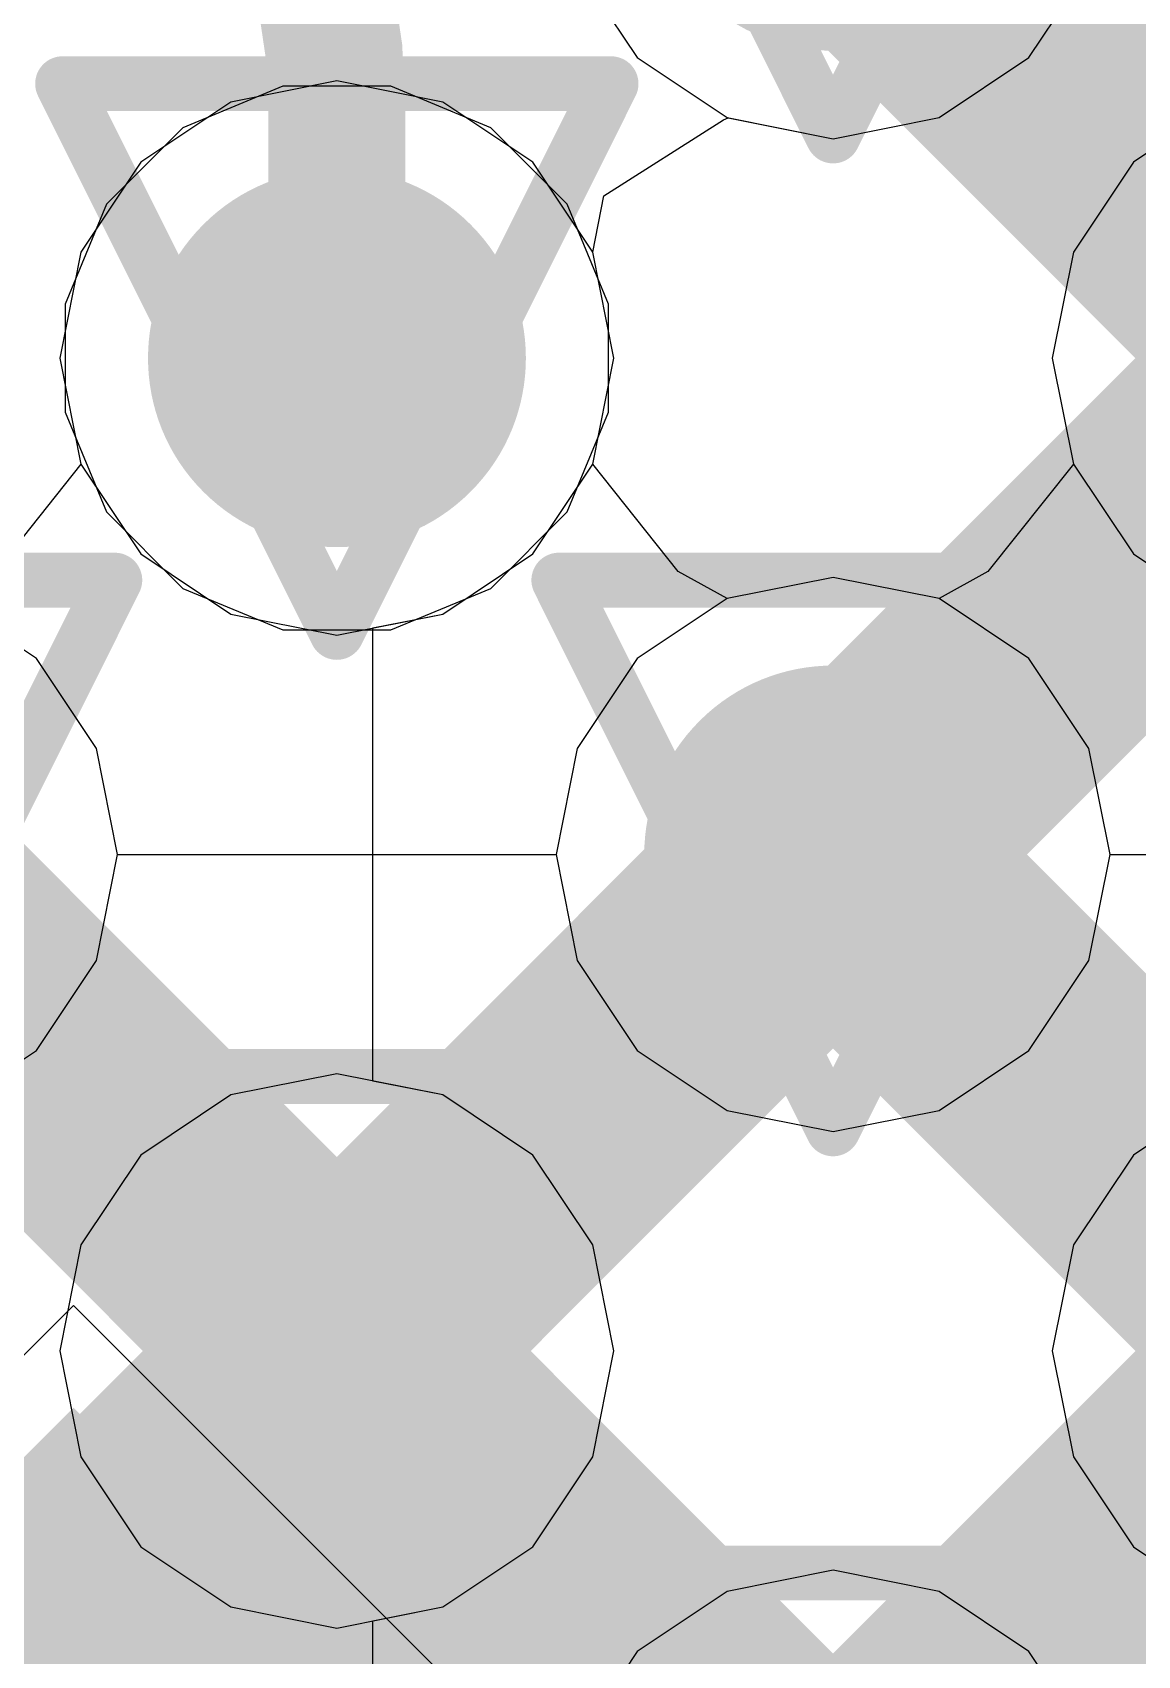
# Model space of a CAD drawing. Header units: inches. Extents: x -6 to 283, y -12 to 154.
# Drawn here: x 53.207 to 54.23, y 12.131 to 13.633 of the extents above; entities that cross this region are included whole.
import ezdxf

# ---------------------------------------------------------------- set-up
doc = ezdxf.new("R2010")
doc.units = ezdxf.units.IN
for name, color, linetype in [('Bottom Layer', 5, 'Continuous'), ('Bottom Overlay', 54, 'Continuous'), ('Bottom Paste', 16, 'Continuous'), ('Bottom Solder', 6, 'Continuous'), ('Drill Drawing', 1, 'Continuous'), ('GND-1', 16, 'Continuous'), ('GND-2', 90, 'Continuous'), ('GND-3', 216, 'Continuous'), ('GND-4', 54, 'Continuous'), ('PWR-1', 156, 'Continuous'), ('PWR-2', 130, 'Continuous'), ('Signal L1', 76, 'Continuous'), ('Signal L2', 6, 'Continuous'), ('Top Layer', 1, 'Continuous'), ('Top Paste', 8, 'Continuous'), ('Top Solder', 216, 'Continuous'), ('Via Holes', 16, 'Continuous')]:
    doc.layers.add(name, color=color, linetype=linetype)

# ---------------------------------------------------------------- blocks, each defined once
blk = doc.blocks.new('BGA_565_15_5_14_4__57')
at = {"layer": 'Top Layer'}
h = blk.add_hatch(color=1, dxfattribs=at)
edge = h.paths.add_edge_path()
edge.add_arc((-2.9250005, -3.5749992), 0.12499848, 0, 360)
h = blk.add_hatch(color=1, dxfattribs=at)
edge = h.paths.add_edge_path()
edge.add_arc((-2.27499926, -3.5749992), 0.12499848, 0, 360)
h = blk.add_hatch(color=1, dxfattribs=at)
edge = h.paths.add_edge_path()
edge.add_arc((-2.9250005, -4.22500044), 0.12499848, 0, 360)
at = {"layer": 'Top Paste'}
h = blk.add_hatch(color=8, dxfattribs=at)
edge = h.paths.add_edge_path()
edge.add_arc((-2.9250005, -3.5749992), 0.12499848, 0, 360)
h = blk.add_hatch(color=8, dxfattribs=at)
edge = h.paths.add_edge_path()
edge.add_arc((-2.27499926, -3.5749992), 0.12499848, 0, 360)
h = blk.add_hatch(color=8, dxfattribs=at)
edge = h.paths.add_edge_path()
edge.add_arc((-2.9250005, -4.22500044), 0.12499848, 0, 360)
at = {"layer": 'Top Solder'}
h = blk.add_hatch(color=216, dxfattribs=at)
edge = h.paths.add_edge_path()
edge.add_arc((-2.9250005, -3.5749992), 0.17499838, 0, 360)
h = blk.add_hatch(color=216, dxfattribs=at)
edge = h.paths.add_edge_path()
edge.add_arc((-2.27499926, -3.5749992), 0.17499838, 0, 360)
h = blk.add_hatch(color=216, dxfattribs=at)
edge = h.paths.add_edge_path()
edge.add_arc((-3.5749992, -4.22500044), 0.17499838, 0, 360)
h = blk.add_hatch(color=216, dxfattribs=at)
edge = h.paths.add_edge_path()
edge.add_arc((-2.9250005, -4.22500044), 0.17499838, 0, 360)
blk = doc.blocks.new('C___0402_B_392')
at = {"layer": 'Bottom Layer'}
blk.add_hatch(color=5, dxfattribs=at).paths.add_polyline_path([(0.6985, 0.3175), (0.6985, -0.3175), (0.2413, -0.3175), (0.2412999999999999, 0.3175)])
at = {"layer": 'Bottom Paste'}
blk.add_hatch(color=16, dxfattribs=at).paths.add_polyline_path([(0.6985, 0.3175), (0.6985, -0.3175), (0.2413, -0.3175), (0.2412999999999999, 0.3175)])
at = {"layer": 'Bottom Solder'}
blk.add_hatch(color=6, dxfattribs=at).paths.add_polyline_path([(0.7584998799999999, 0.37749988), (0.7584998799999999, -0.37749988), (0.18130012, -0.37749988), (0.18130012, 0.37749988)])
at = {"layer": 'Bottom Overlay'}
blk.add_lwpolyline([(0.2794, 0.4064, 0.127, 0.127, 0), (0.7874, 0.4064, 0.127, 0.127, 0)], format="xyseb", dxfattribs=at)
blk.add_lwpolyline([(0.24765, 0.4064, 0.0635, 0.0635, 1), (0.31115, 0.4064, 0.0635, 0.0635, 1)], format="xyseb", close=True, dxfattribs=at)

msp = doc.modelspace()

# ---------------------------------------------------------------- hatches: boundary and pattern name
at = {"layer": 'Bottom Layer'}
h = msp.add_hatch(color=5, dxfattribs=at)
edge = h.paths.add_edge_path()
edge.add_arc((53.48857221999999, 13.33180214), 0.1499997, 0, 360)
h = msp.add_hatch(color=5, dxfattribs=at)
edge = h.paths.add_edge_path()
edge.add_arc((53.94819029999999, 12.87218406), 0.1499997, 0, 360)
h = msp.add_hatch(color=5, dxfattribs=at)
edge = h.paths.add_edge_path()
edge.add_arc((53.48856968, 12.41256344), 0.1499997, 0, 360)
at = {"layer": 'GND-1'}
h = msp.add_hatch(color=16, dxfattribs=at)
edge = h.paths.add_edge_path()
edge.add_arc((53.48857221999999, 13.33180214), 0.1499997, 0, 360)
h = msp.add_hatch(color=16, dxfattribs=at)
edge = h.paths.add_edge_path()
edge.add_arc((53.94819029999999, 12.87218406), 0.1499997, 0, 360)
h = msp.add_hatch(color=16, dxfattribs=at)
edge = h.paths.add_edge_path()
edge.add_arc((53.48856968, 12.41256344), 0.1499997, 0, 360)
at = {"layer": 'GND-2'}
h = msp.add_hatch(color=90, dxfattribs=at)
edge = h.paths.add_edge_path()
edge.add_arc((53.48857221999999, 13.33180214), 0.1499997, 0, 360)
h = msp.add_hatch(color=90, dxfattribs=at)
edge = h.paths.add_edge_path()
edge.add_arc((53.94819029999999, 12.87218406), 0.1499997, 0, 360)
h = msp.add_hatch(color=90, dxfattribs=at)
edge = h.paths.add_edge_path()
edge.add_arc((53.48856968, 12.41256344), 0.1499997, 0, 360)
at = {"layer": 'GND-3'}
h = msp.add_hatch(color=216, dxfattribs=at)
edge = h.paths.add_edge_path()
edge.add_arc((53.48857221999999, 13.33180214), 0.1499997, 0, 360)
h = msp.add_hatch(color=216, dxfattribs=at)
edge = h.paths.add_edge_path()
edge.add_arc((53.94819029999999, 12.87218406), 0.1499997, 0, 360)
h = msp.add_hatch(color=216, dxfattribs=at)
edge = h.paths.add_edge_path()
edge.add_arc((53.48856968, 12.41256344), 0.1499997, 0, 360)
at = {"layer": 'GND-4'}
h = msp.add_hatch(color=54, dxfattribs=at)
edge = h.paths.add_edge_path()
edge.add_arc((53.48857221999999, 13.33180214), 0.1499997, 0, 360)
h = msp.add_hatch(color=54, dxfattribs=at)
edge = h.paths.add_edge_path()
edge.add_arc((53.94819029999999, 12.87218406), 0.1499997, 0, 360)
h = msp.add_hatch(color=54, dxfattribs=at)
edge = h.paths.add_edge_path()
edge.add_arc((53.48856968, 12.41256344), 0.1499997, 0, 360)
at = {"layer": 'PWR-1'}
h = msp.add_hatch(color=156, dxfattribs=at)
edge = h.paths.add_edge_path()
edge.add_arc((53.48857221999999, 13.33180214), 0.1499997, 0, 360)
h = msp.add_hatch(color=156, dxfattribs=at)
edge = h.paths.add_edge_path()
edge.add_arc((53.94819029999999, 12.87218406), 0.1499997, 0, 360)
h = msp.add_hatch(color=156, dxfattribs=at)
edge = h.paths.add_edge_path()
edge.add_arc((53.48856968, 12.41256344), 0.1499997, 0, 360)
at = {"layer": 'PWR-2'}
h = msp.add_hatch(color=130, dxfattribs=at)
edge = h.paths.add_edge_path()
edge.add_arc((53.48857221999999, 13.33180214), 0.1499997, 0, 360)
h = msp.add_hatch(color=130, dxfattribs=at)
edge = h.paths.add_edge_path()
edge.add_arc((53.94819029999999, 12.87218406), 0.1499997, 0, 360)
h = msp.add_hatch(color=130, dxfattribs=at)
edge = h.paths.add_edge_path()
edge.add_arc((53.48856968, 12.41256344), 0.1499997, 0, 360)
at = {"layer": 'Signal L1'}
h = msp.add_hatch(color=76, dxfattribs=at)
edge = h.paths.add_edge_path()
edge.add_arc((53.48857221999999, 13.33180214), 0.1499997, 0, 360)
h = msp.add_hatch(color=76, dxfattribs=at)
edge = h.paths.add_edge_path()
edge.add_arc((53.94819029999999, 12.87218406), 0.1499997, 0, 360)
h = msp.add_hatch(color=76, dxfattribs=at)
edge = h.paths.add_edge_path()
edge.add_arc((53.48856968, 12.41256344), 0.1499997, 0, 360)
at = {"layer": 'Signal L2'}
h = msp.add_hatch(color=6, dxfattribs=at)
edge = h.paths.add_edge_path()
edge.add_arc((53.48857221999999, 13.33180214), 0.1499997, 0, 360)
h = msp.add_hatch(color=6, dxfattribs=at)
edge = h.paths.add_edge_path()
edge.add_arc((53.94819029999999, 12.87218406), 0.1499997, 0, 360)
h = msp.add_hatch(color=6, dxfattribs=at)
edge = h.paths.add_edge_path()
edge.add_arc((53.48856968, 12.41256344), 0.1499997, 0, 360)
at = {"layer": 'Top Layer'}
h = msp.add_hatch(color=1, dxfattribs=at)
edge = h.paths.add_edge_path()
edge.add_arc((53.48857221999999, 13.33180214), 0.1499997, 0, 360)
h = msp.add_hatch(color=1, dxfattribs=at)
edge = h.paths.add_edge_path()
edge.add_arc((53.94819029999999, 12.87218406), 0.1499997, 0, 360)
h = msp.add_hatch(color=1, dxfattribs=at)
edge = h.paths.add_edge_path()
edge.add_arc((53.48856968, 12.41256344), 0.1499997, 0, 360)
at = {"layer": 'Via Holes'}
h = msp.add_hatch(color=7, dxfattribs=at)
edge = h.paths.add_edge_path()
edge.add_arc((53.48857221999999, 13.33180214), 0.07499858, 0, 360)
h = msp.add_hatch(color=7, dxfattribs=at)
edge = h.paths.add_edge_path()
edge.add_arc((53.94819029999999, 12.87218406), 0.07499858, 0, 360)
h = msp.add_hatch(color=7, dxfattribs=at)
edge = h.paths.add_edge_path()
edge.add_arc((53.48856968, 12.41256344), 0.07499858, 0, 360)

# ---------------------------------------------------------------- linework, layer by layer
at = {"layer": 'Bottom Layer'}
for p, q in [((53.4385266, 13.58340184), (53.34605282, 13.54509864)), ((53.53861784, 13.58340184), (53.4385266, 13.58340184)), ((53.63109162, 13.54509864), (53.53861784, 13.58340184)), ((53.34605282, 13.54509864), (53.27527572, 13.47432154)), ((53.70186872, 13.47432154), (53.63109162, 13.54509864)), ((53.27527572, 13.47432154), (53.23697252, 13.38184776)), ((53.74017191999999, 13.38184776), (53.70186872, 13.47432154)), ((53.23697252, 13.38184776), (53.23697252, 13.28175652)), ((53.74017191999999, 13.28175652), (53.74017191999999, 13.38184776)), ((53.23697252, 13.28175652), (53.27527572, 13.18928274)), ((53.70186872, 13.18928274), (53.74017191999999, 13.28175652)), ((53.27527572, 13.18928274), (53.34605282, 13.11850564)), ((53.63109162, 13.11850564), (53.70186872, 13.18928274)), ((53.34605282, 13.11850564), (53.4385266, 13.08020244)), ((53.53861784, 13.08020244), (53.63109162, 13.11850564)), ((53.4385266, 13.08020244), (53.53861784, 13.08020244)), ((53.24475253999999, 12.45475284), (52.61613302, 11.82613332)), ((53.74764714, 11.95185824), (53.24475253999999, 12.45475284))]:
    msp.add_line(p, q, dxfattribs=at)
at = {"layer": 'Drill Drawing'}
for points in [[(53.69419283999999, 14.04542276, 0.0508, 0.0508, 0), (53.94819284, 13.53742276, 0.0508, 0.0508, 0)], [(53.94819284, 13.53742276, 0.0508, 0.0508, 0), (54.20219284, 14.04542276, 0.0508, 0.0508, 0)], [(53.23457221999999, 13.58580214, 0.0508, 0.0508, 0), (53.74257221999999, 13.58580214, 0.0508, 0.0508, 0)], [(53.23457221999999, 13.58580214, 0.0508, 0.0508, 0), (53.48857221999999, 13.07780214, 0.0508, 0.0508, 0)], [(53.48857221999999, 13.07780214, 0.0508, 0.0508, 0), (53.74257221999999, 13.58580214, 0.0508, 0.0508, 0)], [(54.15381091999999, 13.58580468, 0.0508, 0.0508, 0), (54.66181091999999, 13.58580468, 0.0508, 0.0508, 0)], [(54.15381091999999, 13.58580468, 0.0508, 0.0508, 0), (54.40781092, 13.07780468, 0.0508, 0.0508, 0)], [(52.7749516, 13.12618152, 0.0508, 0.0508, 0), (53.2829516, 13.12618152, 0.0508, 0.0508, 0)], [(53.02895159999999, 12.61818152, 0.0508, 0.0508, 0), (53.2829516, 13.12618152, 0.0508, 0.0508, 0)], [(53.6941903, 13.12618406, 0.0508, 0.0508, 0), (54.2021903, 13.12618406, 0.0508, 0.0508, 0)], [(53.6941903, 13.12618406, 0.0508, 0.0508, 0), (53.94819029999999, 12.61818406, 0.0508, 0.0508, 0)], [(53.94819029999999, 12.61818406, 0.0508, 0.0508, 0), (54.2021903, 13.12618406, 0.0508, 0.0508, 0)], [(53.23456967999999, 12.66656344, 0.0508, 0.0508, 0), (53.74256968, 12.66656344, 0.0508, 0.0508, 0)], [(53.23456967999999, 12.66656344, 0.0508, 0.0508, 0), (53.48856968, 12.15856344, 0.0508, 0.0508, 0)], [(53.48856968, 12.15856344, 0.0508, 0.0508, 0), (53.74256968, 12.66656344, 0.0508, 0.0508, 0)], [(54.15381091999999, 12.66656344, 0.0508, 0.0508, 0), (54.66181091999999, 12.66656344, 0.0508, 0.0508, 0)], [(54.15381091999999, 12.66656344, 0.0508, 0.0508, 0), (54.40781092, 12.15856344, 0.0508, 0.0508, 0)], [(53.69419283999999, 12.20694282, 0.0508, 0.0508, 0), (54.20219284, 12.20694282, 0.0508, 0.0508, 0)], [(53.69419283999999, 12.20694282, 0.0508, 0.0508, 0), (53.94819284, 11.69894282, 0.0508, 0.0508, 0)], [(53.94819284, 11.69894282, 0.0508, 0.0508, 0), (54.20219284, 12.20694282, 0.0508, 0.0508, 0)]]:
    msp.add_lwpolyline(points, format="xyseb", dxfattribs=at)
for points in [[(53.22187222, 13.58580214, 0.0254, 0.0254, 1), (53.24727222, 13.58580214, 0.0254, 0.0254, 1)], [(53.22187222, 13.58580214, 0.0254, 0.0254, 1), (53.24727222, 13.58580214, 0.0254, 0.0254, 1)], [(53.72987222, 13.58580214, 0.0254, 0.0254, 1), (53.75527221999999, 13.58580214, 0.0254, 0.0254, 1)], [(53.72987222, 13.58580214, 0.0254, 0.0254, 1), (53.75527221999999, 13.58580214, 0.0254, 0.0254, 1)], [(54.14111092, 13.58580468, 0.0254, 0.0254, 1), (54.16651091999999, 13.58580468, 0.0254, 0.0254, 1)], [(54.14111092, 13.58580468, 0.0254, 0.0254, 1), (54.16651091999999, 13.58580468, 0.0254, 0.0254, 1)], [(53.93549283999999, 13.53742276, 0.0254, 0.0254, 1), (53.96089283999999, 13.53742276, 0.0254, 0.0254, 1)], [(53.93549283999999, 13.53742276, 0.0254, 0.0254, 1), (53.96089283999999, 13.53742276, 0.0254, 0.0254, 1)], [(53.27025159999999, 13.12618152, 0.0254, 0.0254, 1), (53.29565159999999, 13.12618152, 0.0254, 0.0254, 1)], [(53.27025159999999, 13.12618152, 0.0254, 0.0254, 1), (53.29565159999999, 13.12618152, 0.0254, 0.0254, 1)], [(53.68149029999999, 13.12618406, 0.0254, 0.0254, 1), (53.70689029999999, 13.12618406, 0.0254, 0.0254, 1)], [(53.68149029999999, 13.12618406, 0.0254, 0.0254, 1), (53.70689029999999, 13.12618406, 0.0254, 0.0254, 1)], [(54.1894903, 13.12618406, 0.0254, 0.0254, 1), (54.21489029999999, 13.12618406, 0.0254, 0.0254, 1)], [(54.1894903, 13.12618406, 0.0254, 0.0254, 1), (54.21489029999999, 13.12618406, 0.0254, 0.0254, 1)], [(53.47587221999999, 13.07780214, 0.0254, 0.0254, 1), (53.50127222, 13.07780214, 0.0254, 0.0254, 1)], [(53.47587221999999, 13.07780214, 0.0254, 0.0254, 1), (53.50127222, 13.07780214, 0.0254, 0.0254, 1)], [(53.22186967999999, 12.66656344, 0.0254, 0.0254, 1), (53.24726968, 12.66656344, 0.0254, 0.0254, 1)], [(53.22186967999999, 12.66656344, 0.0254, 0.0254, 1), (53.24726968, 12.66656344, 0.0254, 0.0254, 1)], [(53.72986967999999, 12.66656344, 0.0254, 0.0254, 1), (53.75526968, 12.66656344, 0.0254, 0.0254, 1)], [(53.72986967999999, 12.66656344, 0.0254, 0.0254, 1), (53.75526968, 12.66656344, 0.0254, 0.0254, 1)], [(54.14111092, 12.66656344, 0.0254, 0.0254, 1), (54.16651091999999, 12.66656344, 0.0254, 0.0254, 1)], [(54.14111092, 12.66656344, 0.0254, 0.0254, 1), (54.16651091999999, 12.66656344, 0.0254, 0.0254, 1)], [(53.9354903, 12.61818406, 0.0254, 0.0254, 1), (53.9608903, 12.61818406, 0.0254, 0.0254, 1)], [(53.9354903, 12.61818406, 0.0254, 0.0254, 1), (53.9608903, 12.61818406, 0.0254, 0.0254, 1)], [(53.68149283999999, 12.20694282, 0.0254, 0.0254, 1), (53.70689284, 12.20694282, 0.0254, 0.0254, 1)], [(53.68149283999999, 12.20694282, 0.0254, 0.0254, 1), (53.70689284, 12.20694282, 0.0254, 0.0254, 1)], [(54.18949283999999, 12.20694282, 0.0254, 0.0254, 1), (54.21489284, 12.20694282, 0.0254, 0.0254, 1)], [(54.18949283999999, 12.20694282, 0.0254, 0.0254, 1), (54.21489284, 12.20694282, 0.0254, 0.0254, 1)], [(53.47586968, 12.15856344, 0.0254, 0.0254, 1), (53.50126967999999, 12.15856344, 0.0254, 0.0254, 1)], [(53.47586968, 12.15856344, 0.0254, 0.0254, 1), (53.50126967999999, 12.15856344, 0.0254, 0.0254, 1)]]:
    msp.add_lwpolyline(points, format="xyseb", close=True, dxfattribs=at)
at = {"layer": 'GND-1'}
for p, q in [((53.4385266, 13.58340184), (53.34605282, 13.54509864)), ((53.53861784, 13.58340184), (53.4385266, 13.58340184)), ((53.63109162, 13.54509864), (53.53861784, 13.58340184)), ((53.34605282, 13.54509864), (53.27527572, 13.47432154)), ((53.70186872, 13.47432154), (53.63109162, 13.54509864)), ((53.27527572, 13.47432154), (53.23697252, 13.38184776)), ((53.74017191999999, 13.38184776), (53.70186872, 13.47432154)), ((53.23697252, 13.38184776), (53.23697252, 13.28175652)), ((53.74017191999999, 13.28175652), (53.74017191999999, 13.38184776)), ((53.23697252, 13.28175652), (53.27527572, 13.18928274)), ((53.70186872, 13.18928274), (53.74017191999999, 13.28175652)), ((53.27527572, 13.18928274), (53.34605282, 13.11850564)), ((53.63109162, 13.11850564), (53.70186872, 13.18928274)), ((53.34605282, 13.11850564), (53.4385266, 13.08020244)), ((53.53861784, 13.08020244), (53.63109162, 13.11850564)), ((53.4385266, 13.08020244), (53.53861784, 13.08020244))]:
    msp.add_line(p, q, dxfattribs=at)
at = {"layer": 'GND-2'}
for p, q in [((53.4385266, 13.58340184), (53.34605282, 13.54509864)), ((53.53861784, 13.58340184), (53.4385266, 13.58340184)), ((53.63109162, 13.54509864), (53.53861784, 13.58340184)), ((53.34605282, 13.54509864), (53.27527572, 13.47432154)), ((53.70186872, 13.47432154), (53.63109162, 13.54509864)), ((53.27527572, 13.47432154), (53.23697252, 13.38184776)), ((53.74017191999999, 13.38184776), (53.70186872, 13.47432154)), ((53.23697252, 13.38184776), (53.23697252, 13.28175652)), ((53.74017191999999, 13.28175652), (53.74017191999999, 13.38184776)), ((53.23697252, 13.28175652), (53.27527572, 13.18928274)), ((53.70186872, 13.18928274), (53.74017191999999, 13.28175652)), ((53.27527572, 13.18928274), (53.34605282, 13.11850564)), ((53.63109162, 13.11850564), (53.70186872, 13.18928274)), ((53.34605282, 13.11850564), (53.4385266, 13.08020244)), ((53.53861784, 13.08020244), (53.63109162, 13.11850564)), ((53.4385266, 13.08020244), (53.53861784, 13.08020244))]:
    msp.add_line(p, q, dxfattribs=at)
at = {"layer": 'GND-3'}
for p, q in [((53.4385266, 13.58340184), (53.34605282, 13.54509864)), ((53.53861784, 13.58340184), (53.4385266, 13.58340184)), ((53.63109162, 13.54509864), (53.53861784, 13.58340184)), ((53.34605282, 13.54509864), (53.27527572, 13.47432154)), ((53.70186872, 13.47432154), (53.63109162, 13.54509864)), ((53.27527572, 13.47432154), (53.23697252, 13.38184776)), ((53.74017191999999, 13.38184776), (53.70186872, 13.47432154)), ((53.23697252, 13.38184776), (53.23697252, 13.28175652)), ((53.74017191999999, 13.28175652), (53.74017191999999, 13.38184776)), ((53.23697252, 13.28175652), (53.27527572, 13.18928274)), ((53.70186872, 13.18928274), (53.74017191999999, 13.28175652)), ((53.27527572, 13.18928274), (53.34605282, 13.11850564)), ((53.63109162, 13.11850564), (53.70186872, 13.18928274)), ((53.34605282, 13.11850564), (53.4385266, 13.08020244)), ((53.53861784, 13.08020244), (53.63109162, 13.11850564)), ((53.4385266, 13.08020244), (53.53861784, 13.08020244))]:
    msp.add_line(p, q, dxfattribs=at)
at = {"layer": 'GND-4'}
for p, q in [((53.4385266, 13.58340184), (53.34605282, 13.54509864)), ((53.53861784, 13.58340184), (53.4385266, 13.58340184)), ((53.63109162, 13.54509864), (53.53861784, 13.58340184)), ((53.34605282, 13.54509864), (53.27527572, 13.47432154)), ((53.70186872, 13.47432154), (53.63109162, 13.54509864)), ((53.27527572, 13.47432154), (53.23697252, 13.38184776)), ((53.74017191999999, 13.38184776), (53.70186872, 13.47432154)), ((53.23697252, 13.38184776), (53.23697252, 13.28175652)), ((53.74017191999999, 13.28175652), (53.74017191999999, 13.38184776)), ((53.23697252, 13.28175652), (53.27527572, 13.18928274)), ((53.70186872, 13.18928274), (53.74017191999999, 13.28175652)), ((53.27527572, 13.18928274), (53.34605282, 13.11850564)), ((53.63109162, 13.11850564), (53.70186872, 13.18928274)), ((53.34605282, 13.11850564), (53.4385266, 13.08020244)), ((53.53861784, 13.08020244), (53.63109162, 13.11850564)), ((53.4385266, 13.08020244), (53.53861784, 13.08020244))]:
    msp.add_line(p, q, dxfattribs=at)
at = {"layer": 'PWR-1'}
for p, q in [((53.71119052, 13.6932543), (53.76679873999999, 13.61002866)), ((54.12958694, 13.61002866), (54.18519516, 13.6932543)), ((53.76679873999999, 13.61002866), (53.85002437999999, 13.55442044)), ((54.0463613, 13.55442044), (54.12958694, 13.61002866)), ((53.48857221999999, 13.58833198), (53.39040376, 13.56880446)), ((53.58674068, 13.56880446), (53.48857221999999, 13.58833198)), ((53.39040376, 13.56880446), (53.30717812, 13.51319624)), ((53.66996631999999, 13.51319624), (53.58674068, 13.56880446)), ((54.30964246, 13.568807), (54.22641682, 13.51319878)), ((53.85002437999999, 13.55442044), (53.94819284, 13.53489292)), ((53.94819284, 13.53489292), (54.0463613, 13.55442044)), ((53.30717812, 13.51319624), (53.2515699, 13.4299706)), ((53.72557454, 13.4299706), (53.66996631999999, 13.51319624)), ((54.22641682, 13.51319878), (54.1708086, 13.42997314)), ((53.2515699, 13.4299706), (53.23204238, 13.33180214)), ((53.74510205999999, 13.33180214), (53.72557454, 13.4299706)), ((54.1708086, 13.42997314), (54.15128107999999, 13.33180468)), ((53.23204238, 13.33180214), (53.2515699, 13.23363622)), ((53.72557454, 13.23363622), (53.74510205999999, 13.33180214)), ((54.15128107999999, 13.33180468), (54.1708086, 13.23363876)), ((53.2515699, 13.23363622), (53.17240572, 13.13428412)), ((53.80474125999999, 13.13428666), (53.72557454, 13.23363622)), ((54.1708086, 13.23363876), (54.09164442, 13.13428666)), ((53.85002437999999, 13.10918638), (53.80474125999999, 13.13428666)), ((54.09164442, 13.13428666), (54.04635622, 13.10918638)), ((53.94819029999999, 13.1287139), (53.85002437999999, 13.10918638)), ((54.04635622, 13.10918638), (53.94819029999999, 13.1287139)), ((53.26595392, 12.77401306), (53.28548144, 12.87218152)), ((53.28548144, 12.87218152), (53.69166046, 12.87218152)), ((53.69166046, 12.87218152), (53.71118798, 12.7740156)), ((54.18519262, 12.7740156), (54.20472014, 12.87218152)), ((54.20472014, 12.87218152), (54.6109017, 12.87218152)), ((53.21034569999999, 12.69078742), (53.26595392, 12.77401306)), ((53.71118798, 12.7740156), (53.76679619999999, 12.69078996)), ((54.12958439999999, 12.69078996), (54.18519262, 12.7740156)), ((53.12712006, 12.6351792), (53.21034569999999, 12.69078742)), ((53.76679619999999, 12.69078996), (53.85002184, 12.63518174)), ((54.04635875999999, 12.63518174), (54.12958439999999, 12.69078996)), ((53.48856968, 12.66909328), (53.39040121999999, 12.64956576)), ((53.58673814, 12.64956576), (53.48856968, 12.66909328)), ((53.39040121999999, 12.64956576), (53.30717557999999, 12.59395754)), ((53.66996378, 12.59395754), (53.58673814, 12.64956576)), ((54.30964246, 12.64956576), (54.22641682, 12.59395754)), ((53.85002184, 12.63518174), (53.94819029999999, 12.61565422)), ((53.94819029999999, 12.61565422), (54.04635875999999, 12.63518174)), ((53.30717557999999, 12.59395754), (53.25156736, 12.5107319)), ((53.725572, 12.5107319), (53.66996378, 12.59395754)), ((54.22641682, 12.59395754), (54.1708086, 12.5107319)), ((53.25156736, 12.5107319), (53.23203984, 12.41256344)), ((53.74509952, 12.41256344), (53.725572, 12.5107319)), ((54.1708086, 12.5107319), (54.15128107999999, 12.41256344)), ((53.23203984, 12.41256344), (53.25156736, 12.31439498)), ((53.725572, 12.31439498), (53.74509952, 12.41256344)), ((54.15128107999999, 12.41256344), (54.1708086, 12.31439498)), ((53.25156736, 12.31439498), (53.30717557999999, 12.23116934)), ((53.66996378, 12.23116934), (53.725572, 12.31439498)), ((54.1708086, 12.31439498), (54.22641682, 12.23116934)), ((53.30717557999999, 12.23116934), (53.39040121999999, 12.17556112)), ((53.58673814, 12.17556112), (53.66996378, 12.23116934)), ((54.22641682, 12.23116934), (54.30964246, 12.17556112)), ((53.94819284, 12.20947266), (53.85002437999999, 12.18994514)), ((54.0463613, 12.18994514), (53.94819284, 12.20947266)), ((53.85002437999999, 12.18994514), (53.76679873999999, 12.13433692)), ((54.12958694, 12.13433692), (54.0463613, 12.18994514)), ((53.39040121999999, 12.17556112), (53.48856968, 12.1560336)), ((53.48856968, 12.1560336), (53.58673814, 12.17556112)), ((53.76679873999999, 12.13433692), (53.71119052, 12.05111128)), ((54.18519516, 12.05111128), (54.12958694, 12.13433692))]:
    msp.add_line(p, q, dxfattribs=at)
at = {"layer": 'PWR-2'}
for p, q in [((53.71119052, 13.6932543), (53.76679873999999, 13.61002866)), ((54.12958694, 13.61002866), (54.18519516, 13.6932543)), ((53.76679873999999, 13.61002866), (53.85002437999999, 13.55442044)), ((54.0463613, 13.55442044), (54.12958694, 13.61002866)), ((53.48857221999999, 13.58833198), (53.39040376, 13.56880446)), ((53.58674068, 13.56880446), (53.48857221999999, 13.58833198)), ((53.39040376, 13.56880446), (53.30717812, 13.51319624)), ((53.66996631999999, 13.51319624), (53.58674068, 13.56880446)), ((54.30964246, 13.568807), (54.22641682, 13.51319878)), ((53.85002437999999, 13.55442044), (53.94819284, 13.53489292)), ((53.94819284, 13.53489292), (54.0463613, 13.55442044)), ((53.30717812, 13.51319624), (53.2515699, 13.4299706)), ((53.72557454, 13.4299706), (53.66996631999999, 13.51319624)), ((54.22641682, 13.51319878), (54.1708086, 13.42997314)), ((53.2515699, 13.4299706), (53.23204238, 13.33180214)), ((53.74510205999999, 13.33180214), (53.72557454, 13.4299706)), ((54.1708086, 13.42997314), (54.15128107999999, 13.33180468)), ((53.23204238, 13.33180214), (53.2515699, 13.23363368)), ((53.72557454, 13.23363368), (53.74510205999999, 13.33180214)), ((54.15128107999999, 13.33180468), (54.1708086, 13.23363622)), ((53.2515699, 13.23363368), (53.30717812, 13.15040804)), ((53.66996631999999, 13.15040804), (53.72557454, 13.23363368)), ((54.1708086, 13.23363622), (54.22641682, 13.15041058)), ((53.30717812, 13.15040804), (53.39040376, 13.09479982)), ((53.58674068, 13.09479982), (53.66996631999999, 13.15040804)), ((54.22641682, 13.15041058), (54.30964246, 13.09480236)), ((53.94819029999999, 13.1287139), (53.85002184, 13.10918638)), ((54.04635875999999, 13.10918638), (53.94819029999999, 13.1287139)), ((53.21034569999999, 13.05357562), (53.12712006, 13.10918384)), ((53.85002184, 13.10918638), (53.76679619999999, 13.05357816)), ((54.12958439999999, 13.05357816), (54.04635875999999, 13.10918638)), ((53.39040376, 13.09479982), (53.48857221999999, 13.0752723)), ((53.48857221999999, 13.0752723), (53.58674068, 13.09479982)), ((53.26595392, 12.97034998), (53.21034569999999, 13.05357562)), ((53.76679619999999, 13.05357816), (53.71118798, 12.97035252)), ((54.18519262, 12.97035252), (54.12958439999999, 13.05357816)), ((53.28548144, 12.87218152), (53.26595392, 12.97034998)), ((53.71118798, 12.97035252), (53.69166046, 12.87218406)), ((54.20472014, 12.87218406), (54.18519262, 12.97035252)), ((53.26595392, 12.77401306), (53.28548144, 12.87218152)), ((53.69166046, 12.87218406), (53.71118798, 12.7740156)), ((54.18519262, 12.7740156), (54.20472014, 12.87218406)), ((53.21034569999999, 12.69078742), (53.26595392, 12.77401306)), ((53.71118798, 12.7740156), (53.76679619999999, 12.69078996)), ((54.12958439999999, 12.69078996), (54.18519262, 12.7740156)), ((53.12712006, 12.6351792), (53.21034569999999, 12.69078742)), ((53.76679619999999, 12.69078996), (53.85002184, 12.63518174)), ((54.04635875999999, 12.63518174), (54.12958439999999, 12.69078996)), ((53.48856968, 12.66909328), (53.39040121999999, 12.64956576)), ((53.58673814, 12.64956576), (53.48856968, 12.66909328)), ((53.39040121999999, 12.64956576), (53.30717557999999, 12.59395754)), ((53.66996378, 12.59395754), (53.58673814, 12.64956576)), ((54.30964246, 12.64956576), (54.22641682, 12.59395754)), ((53.85002184, 12.63518174), (53.94819029999999, 12.61565422)), ((53.94819029999999, 12.61565422), (54.04635875999999, 12.63518174)), ((53.30717557999999, 12.59395754), (53.25156736, 12.5107319)), ((53.725572, 12.5107319), (53.66996378, 12.59395754)), ((54.22641682, 12.59395754), (54.1708086, 12.5107319)), ((53.25156736, 12.5107319), (53.23203984, 12.41256344)), ((53.74509952, 12.41256344), (53.725572, 12.5107319)), ((54.1708086, 12.5107319), (54.15128107999999, 12.41256344)), ((53.23203984, 12.41256344), (53.25156736, 12.31439498)), ((53.725572, 12.31439498), (53.74509952, 12.41256344)), ((54.15128107999999, 12.41256344), (54.1708086, 12.31439498)), ((53.25156736, 12.31439498), (53.30717557999999, 12.23116934)), ((53.66996378, 12.23116934), (53.725572, 12.31439498)), ((54.1708086, 12.31439498), (54.22641682, 12.23116934)), ((53.30717557999999, 12.23116934), (53.39040121999999, 12.17556112)), ((53.58673814, 12.17556112), (53.66996378, 12.23116934)), ((54.22641682, 12.23116934), (54.30964246, 12.17556112)), ((53.94819284, 12.20947266), (53.85002437999999, 12.18994514)), ((54.0463613, 12.18994514), (53.94819284, 12.20947266)), ((53.85002437999999, 12.18994514), (53.76679873999999, 12.13433692)), ((54.12958694, 12.13433692), (54.0463613, 12.18994514)), ((53.39040121999999, 12.17556112), (53.48856968, 12.1560336)), ((53.48856968, 12.1560336), (53.58673814, 12.17556112)), ((53.76679873999999, 12.13433692), (53.71119052, 12.05111128)), ((54.18519516, 12.05111128), (54.12958694, 12.13433692))]:
    msp.add_line(p, q, dxfattribs=at)
at = {"layer": 'Signal L2'}
for p, q in [((54.12958694, 13.61002866), (54.18519516, 13.6932543)), ((54.0463613, 13.55442044), (54.12958694, 13.61002866)), ((54.30964246, 13.568807), (54.22641682, 13.51319878)), ((53.73581073999999, 13.481939), (53.84678588, 13.55236304)), ((53.84678588, 13.55236304), (53.85096163999999, 13.55423502)), ((53.85096163999999, 13.55423502), (53.94819284, 13.53489292)), ((53.94819284, 13.53489292), (54.0463613, 13.55442044)), ((54.22641682, 13.51319878), (54.1708086, 13.42997314)), ((53.72557454, 13.42996806), (53.73581073999999, 13.481939)), ((53.74510205999999, 13.33180214), (53.72557454, 13.42996806)), ((54.1708086, 13.42997314), (54.15128107999999, 13.33180468)), ((53.72557454, 13.23363368), (53.74510205999999, 13.33180214)), ((54.15128107999999, 13.33180468), (54.1708086, 13.23363622)), ((53.66996631999999, 13.15040804), (53.72557454, 13.23363368)), ((54.1708086, 13.23363622), (54.22641682, 13.15041058)), ((53.58674068, 13.09479982), (53.66996631999999, 13.15040804)), ((54.22641682, 13.15041058), (54.30964246, 13.09480236)), ((53.94819029999999, 13.1287139), (53.85002184, 13.10918638)), ((54.04635875999999, 13.10918638), (53.94819029999999, 13.1287139)), ((53.85002184, 13.10918638), (53.76679619999999, 13.05357816)), ((54.12958439999999, 13.05357816), (54.04635875999999, 13.10918638)), ((53.52183352, 13.081889), (53.58674068, 13.09479982)), ((53.52183352, 12.66247658), (53.52183352, 13.081889)), ((53.76679619999999, 13.05357816), (53.71118798, 12.97035252)), ((54.18519262, 12.97035252), (54.12958439999999, 13.05357816)), ((53.71118798, 12.97035252), (53.69166046, 12.87218406)), ((54.20472014, 12.87218406), (54.18519262, 12.97035252)), ((53.69166046, 12.87218406), (53.71118798, 12.7740156)), ((54.18519262, 12.7740156), (54.20472014, 12.87218406)), ((53.71118798, 12.7740156), (53.76679619999999, 12.69078996)), ((54.12958439999999, 12.69078996), (54.18519262, 12.7740156)), ((53.76679619999999, 12.69078996), (53.85002184, 12.63518174)), ((54.04635875999999, 12.63518174), (54.12958439999999, 12.69078996)), ((53.58673814, 12.64956576), (53.52183352, 12.66247658)), ((53.66996378, 12.59395754), (53.58673814, 12.64956576)), ((54.30964246, 12.64956576), (54.22641682, 12.59395754)), ((53.85002184, 12.63518174), (53.94819029999999, 12.61565422)), ((53.94819029999999, 12.61565422), (54.04635875999999, 12.63518174)), ((53.725572, 12.5107319), (53.66996378, 12.59395754)), ((54.22641682, 12.59395754), (54.1708086, 12.5107319)), ((53.74509952, 12.41256344), (53.725572, 12.5107319)), ((54.1708086, 12.5107319), (54.15128107999999, 12.41256344)), ((53.725572, 12.31439498), (53.74509952, 12.41256344)), ((54.15128107999999, 12.41256344), (54.1708086, 12.31439498)), ((53.66996378, 12.23116934), (53.725572, 12.31439498)), ((54.1708086, 12.31439498), (54.22641682, 12.23116934)), ((53.58673814, 12.17556112), (53.66996378, 12.23116934)), ((54.22641682, 12.23116934), (54.30964246, 12.17556112)), ((53.94819284, 12.20947266), (53.85002437999999, 12.18994514)), ((54.0463613, 12.18994514), (53.94819284, 12.20947266)), ((53.85002437999999, 12.18994514), (53.76679873999999, 12.13433692)), ((54.12958694, 12.13433692), (54.0463613, 12.18994514)), ((53.52183352, 12.1626503), (53.58673814, 12.17556112)), ((53.52183352, 11.74323534), (53.52183352, 12.1626503)), ((53.76679873999999, 12.13433692), (53.71119052, 12.05111128)), ((54.18519516, 12.05111128), (54.12958694, 12.13433692))]:
    msp.add_line(p, q, dxfattribs=at)
for points in [[(53.32649481999999, 13.95354842, 0.127, 0.127, -0.1986201250144568), (53.48857221999999, 13.56163658, 0.127, 0.127, 0)], [(53.48857221999999, 13.33180214, 0.127, 0.127, 0), (53.48857221999999, 13.56163658, 0.127, 0.127, 0)]]:
    msp.add_lwpolyline(points, format="xyseb", dxfattribs=at)
for points in [[(53.45682221999999, 13.56163658, 0.0635, 0.0635, 1), (53.52032221999999, 13.56163658, 0.0635, 0.0635, 1)], [(53.45682221999999, 13.56163658, 0.0635, 0.0635, 1), (53.52032221999999, 13.56163658, 0.0635, 0.0635, 1)], [(53.45682221999999, 13.33180214, 0.0635, 0.0635, 1), (53.52032221999999, 13.33180214, 0.0635, 0.0635, 1)]]:
    msp.add_lwpolyline(points, format="xyseb", close=True, dxfattribs=at)
at = {"layer": 'Top Layer'}
for points in [[(53.94819284, 13.79142276, 0.254, 0.254, 0), (54.40781092, 13.33180468, 0.254, 0.254, 0)], [(53.94819284, 12.87218406, 0.254, 0.254, 0), (54.40781092, 13.33180214, 0.254, 0.254, 0)], [(53.02895159999999, 12.87218152, 0.254, 0.254, 0), (53.48856968, 12.41256344, 0.254, 0.254, 0)], [(53.48857221999999, 12.41256344, 0.254, 0.254, 0), (53.94819029999999, 12.87218406, 0.254, 0.254, 0)], [(53.94819029999999, 12.87218406, 0.254, 0.254, 0), (53.94819284, 12.87218406, 0.254, 0.254, 0)], [(53.94819284, 12.87218406, 0.254, 0.254, 0), (54.40781092, 12.41256344, 0.254, 0.254, 0)], [(53.02895159999999, 11.95294282, 0.254, 0.254, 0), (53.48857221999999, 12.41256344, 0.254, 0.254, 0)], [(53.48862047999999, 12.4123958, 0.254, 0.254, 0), (53.94813442, 11.9528844, 0.254, 0.254, 0)], [(54.15140553999999, 12.15615044, 0.254, 0.254, 0), (54.40792014, 12.41250502, 0.254, 0.254, 0)], [(54.03236844, 12.03711334, 0.254, 0.254, 0), (54.15140553999999, 12.15615044, 0.254, 0.254, 0)], [(53.94829952, 11.9528844, 0.254, 0.254, 0), (54.03236844, 12.03711334, 0.254, 0.254, 0)]]:
    msp.add_lwpolyline(points, format="xyseb", dxfattribs=at)
for points in [[(53.8846903, 12.87218406, 0.127, 0.127, 1), (54.01169029999999, 12.87218406, 0.127, 0.127, 1)], [(53.8846903, 12.87218406, 0.127, 0.127, 1), (54.01169029999999, 12.87218406, 0.127, 0.127, 1)], [(53.88469283999999, 12.87218406, 0.127, 0.127, 1), (54.01169284, 12.87218406, 0.127, 0.127, 1)], [(53.88469283999999, 12.87218406, 0.127, 0.127, 1), (54.01169284, 12.87218406, 0.127, 0.127, 1)], [(53.88469283999999, 12.87218406, 0.127, 0.127, 1), (54.01169284, 12.87218406, 0.127, 0.127, 1)], [(53.42506967999999, 12.41256344, 0.127, 0.127, 1), (53.55206968, 12.41256344, 0.127, 0.127, 1)], [(53.42507222, 12.41256344, 0.127, 0.127, 1), (53.55207222, 12.41256344, 0.127, 0.127, 1)], [(53.42507222, 12.41256344, 0.127, 0.127, 1), (53.55207222, 12.41256344, 0.127, 0.127, 1)], [(53.42512048, 12.4123958, 0.127, 0.127, 1), (53.55212048, 12.4123958, 0.127, 0.127, 1)], [(54.08790553999999, 12.15615044, 0.127, 0.127, 1), (54.21490554, 12.15615044, 0.127, 0.127, 1)], [(54.08790553999999, 12.15615044, 0.127, 0.127, 1), (54.21490554, 12.15615044, 0.127, 0.127, 1)], [(53.96886843999999, 12.03711334, 0.127, 0.127, 1), (54.09586844, 12.03711334, 0.127, 0.127, 1)], [(53.96886843999999, 12.03711334, 0.127, 0.127, 1), (54.09586844, 12.03711334, 0.127, 0.127, 1)]]:
    msp.add_lwpolyline(points, format="xyseb", close=True, dxfattribs=at)

# ---------------------------------------------------------------- block references
for name, p, rotation in [('BGA_565_15_5_14_4__57', (54.40792014, 8.2759296), 225), ('C___0402_B_392', (52.84961997999999, 12.22126588), 315)]:
    msp.add_blockref(name, p, dxfattribs=dict(rotation=rotation))

doc.saveas('drawing.dxf')
